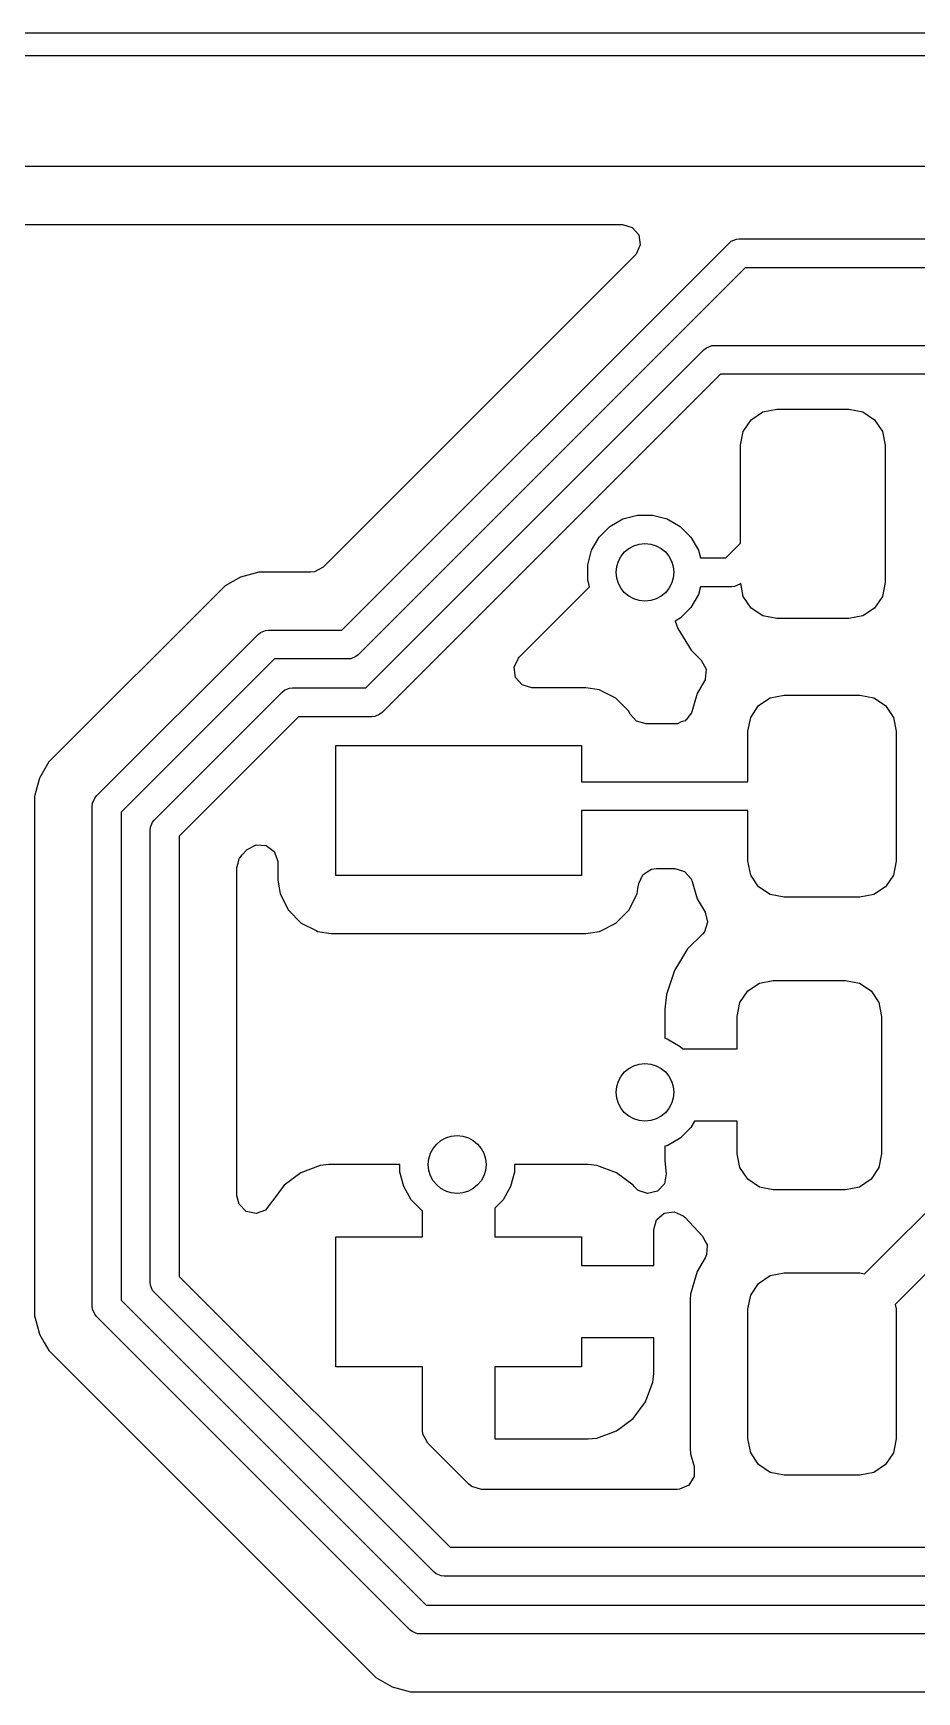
# Model space of a CAD drawing. Extents: x 0.71 to 7.56, y -5.16 to -0.79.
# Drawn here: x 3.4869 to 3.7276, y -2.2855 to -1.8334 of the extents above; entities that cross this region are included whole.
import ezdxf

# ---------------------------------------------------------------- set-up
doc = ezdxf.new("R2010")
doc.units = 0
doc.header["$MEASUREMENT"] = 0
doc.layers.add('BLACK', color=7, linetype='CONTINUOUS')

msp = doc.modelspace()

# ---------------------------------------------------------------- linework, layer by layer
at = {"layer": 'BLACK', "linetype": 'CONTINUOUS'}
for p, q in [((3.75613, -1.83337), (3.02247, -1.83337)), ((3.01368, -1.83944), (3.76492, -1.83944)), ((3.7712, -1.86975), (3.0074, -1.86975)), ((3.00435, -1.88552), (3.64744, -1.88552)), ((3.64744, -1.88552), (3.65008, -1.88629)), ((3.65008, -1.88629), (3.65188, -1.88837)), ((3.65188, -1.88837), (3.65227, -1.8911)), ((3.67705, -1.8901), (3.67847, -1.88951)), ((3.67847, -1.88951), (3.67924, -1.88944)), ((3.67924, -1.88944), (3.73655, -1.88944)), ((3.65089, -1.89385), (3.56588, -1.97887)), ((3.57098, -1.99606), (3.67645, -1.89059)), ((3.65113, -1.8936), (3.65089, -1.89385)), ((3.65227, -1.8911), (3.65113, -1.8936)), ((3.67645, -1.89059), (3.67705, -1.8901)), ((3.68087, -1.89731), (3.5754, -2.00278)), ((3.73655, -1.89731), (3.68087, -1.89731)), ((3.57751, -2.01181), (3.6697, -1.91962)), ((3.6697, -1.91962), (3.67029, -1.91913)), ((3.67029, -1.91913), (3.67071, -1.91896)), ((3.67071, -1.91896), (3.67171, -1.91854)), ((3.67171, -1.91854), (3.67248, -1.91846)), ((3.67248, -1.91846), (3.77303, -1.91846)), ((3.67411, -1.92634), (3.58192, -2.01853)), ((3.77466, -1.92634), (3.67411, -1.92634)), ((3.68032, -1.94193), (3.68246, -1.93874)), ((3.68246, -1.93874), (3.68565, -1.93661)), ((3.68565, -1.93661), (3.68942, -1.93586)), ((3.68942, -1.93586), (3.7091, -1.93586)), ((3.7091, -1.93586), (3.71287, -1.93661)), ((3.71287, -1.93661), (3.71606, -1.93874)), ((3.71606, -1.93874), (3.7182, -1.94193)), ((3.67957, -1.9457), (3.68032, -1.94193)), ((3.7182, -1.94193), (3.71894, -1.9457)), ((3.67957, -1.97234), (3.67957, -1.9457)), ((3.71894, -1.9457), (3.71894, -1.9831)), ((3.64396, -1.96782), (3.64752, -1.96577)), ((3.64752, -1.96577), (3.65149, -1.9647)), ((3.65149, -1.9647), (3.6556, -1.9647)), ((3.6556, -1.9647), (3.65957, -1.96577)), ((3.65957, -1.96577), (3.66313, -1.96782)), ((3.63899, -1.97429), (3.64105, -1.97073)), ((3.64105, -1.97073), (3.64396, -1.96782)), ((3.66313, -1.96782), (3.66604, -1.97073)), ((3.66604, -1.97073), (3.66809, -1.97429)), ((3.63793, -1.97826), (3.63899, -1.97429)), ((3.66809, -1.97429), (3.66865, -1.97638)), ((3.67553, -1.97638), (3.67957, -1.97234)), ((3.56588, -1.97887), (3.56347, -1.98018)), ((3.63793, -1.98237), (3.63793, -1.97826)), ((3.66865, -1.97638), (3.67553, -1.97638)), ((3.53886, -1.98423), (3.49115, -2.03194)), ((3.53919, -1.98404), (3.53886, -1.98423)), ((3.53886, -1.98423), (3.53886, -1.98423)), ((3.54335, -1.98164), (3.53919, -1.98404)), ((3.53919, -1.98404), (3.53919, -1.98404)), ((3.54836, -1.9803), (3.54335, -1.98164)), ((3.54335, -1.98164), (3.54335, -1.98164)), ((3.56243, -1.9803), (3.54836, -1.9803)), ((3.56347, -1.98018), (3.56243, -1.9803)), ((3.63536, -1.98739), (3.63845, -1.9843)), ((3.63845, -1.9843), (3.63793, -1.98237)), ((3.66865, -1.98425), (3.66809, -1.98634)), ((3.67717, -1.98425), (3.66865, -1.98425)), ((3.67793, -1.98418), (3.67717, -1.98425)), ((3.67935, -1.98359), (3.67793, -1.98418)), ((3.67963, -1.98336), (3.67935, -1.98359)), ((3.68032, -1.98687), (3.67963, -1.98336)), ((3.71894, -1.9831), (3.7182, -1.98687)), ((3.61929, -2.00346), (3.63536, -1.98739)), ((3.66809, -1.98634), (3.66604, -1.9899)), ((3.68246, -1.99006), (3.68032, -1.98687)), ((3.7182, -1.98687), (3.71606, -1.99006)), ((3.66313, -1.99281), (3.66178, -1.99359)), ((3.66178, -1.99359), (3.66247, -1.99567)), ((3.66604, -1.9899), (3.66313, -1.99281)), ((3.68565, -1.9922), (3.68246, -1.99006)), ((3.68942, -1.99294), (3.68565, -1.9922)), ((3.7091, -1.99294), (3.68942, -1.99294)), ((3.71287, -1.9922), (3.7091, -1.99294)), ((3.71606, -1.99006), (3.71287, -1.9922)), ((3.50413, -2.04126), (3.54817, -1.99722)), ((3.54817, -1.99722), (3.54877, -1.99673)), ((3.54877, -1.99673), (3.55019, -1.99614)), ((3.55019, -1.99614), (3.55096, -1.99606)), ((3.55096, -1.99606), (3.57098, -1.99606)), ((3.66247, -1.99567), (3.66247, -1.99567)), ((3.66247, -1.99567), (3.6661, -2.00154)), ((3.6661, -2.00154), (3.66885, -2.0043)), ((3.55259, -2.00394), (3.51085, -2.04567)), ((3.57261, -2.00394), (3.55259, -2.00394)), ((3.57338, -2.00386), (3.57261, -2.00394)), ((3.5748, -2.00327), (3.57338, -2.00386)), ((3.5754, -2.00278), (3.5748, -2.00327)), ((3.61791, -2.00621), (3.61906, -2.00371)), ((3.6183, -2.00894), (3.61791, -2.00621)), ((3.61906, -2.00371), (3.61929, -2.00346)), ((3.66885, -2.0043), (3.67017, -2.00671)), ((3.67017, -2.00671), (3.66997, -2.00945)), ((3.62011, -2.01102), (3.6183, -2.00894)), ((3.62275, -2.01179), (3.62011, -2.01102)), ((3.66978, -2.00993), (3.66775, -2.01337)), ((3.66991, -2.00961), (3.66978, -2.00993)), ((3.66997, -2.00945), (3.66991, -2.00961)), ((3.51988, -2.04778), (3.5547, -2.01296)), ((3.5547, -2.01296), (3.55529, -2.01247)), ((3.55529, -2.01247), (3.55571, -2.0123)), ((3.55571, -2.0123), (3.55671, -2.01189)), ((3.55671, -2.01189), (3.55748, -2.01181)), ((3.55748, -2.01181), (3.57751, -2.01181)), ((3.63746, -2.01179), (3.62275, -2.01179)), ((3.64115, -2.01238), (3.63746, -2.01179)), ((3.63746, -2.01179), (3.63746, -2.01179)), ((3.64179, -2.0127), (3.64115, -2.01238)), ((3.6456, -2.01464), (3.64179, -2.0127)), ((3.64914, -2.01818), (3.6456, -2.01464)), ((3.6456, -2.01464), (3.6456, -2.01464)), ((3.6456, -2.01464), (3.6456, -2.01464)), ((3.66775, -2.01337), (3.66629, -2.01837)), ((3.68448, -2.01666), (3.68767, -2.01453)), ((3.68767, -2.01453), (3.69144, -2.01378)), ((3.69144, -2.01378), (3.71211, -2.01378)), ((3.71211, -2.01378), (3.71587, -2.01453)), ((3.71587, -2.01453), (3.71907, -2.01666)), ((3.55911, -2.01969), (3.5266, -2.0522)), ((3.57914, -2.01969), (3.55911, -2.01969)), ((3.5799, -2.01961), (3.57914, -2.01969)), ((3.58132, -2.01902), (3.5799, -2.01961)), ((3.58192, -2.01853), (3.58132, -2.01902)), ((3.64944, -2.01877), (3.64914, -2.01818)), ((3.64914, -2.01818), (3.64914, -2.01818)), ((3.64914, -2.01818), (3.64914, -2.01818)), ((3.64954, -2.01897), (3.64944, -2.01877)), ((3.65125, -2.02086), (3.64954, -2.01897)), ((3.66447, -2.02076), (3.66341, -2.02111)), ((3.66464, -2.02055), (3.66447, -2.02076)), ((3.66489, -2.02043), (3.66464, -2.02055)), ((3.66549, -2.01949), (3.66489, -2.02043)), ((3.66619, -2.01862), (3.66549, -2.01949)), ((3.66629, -2.01837), (3.66619, -2.01862)), ((3.68159, -2.02362), (3.68234, -2.01986)), ((3.68234, -2.01986), (3.68448, -2.01666)), ((3.71907, -2.01666), (3.7212, -2.01986)), ((3.7212, -2.01986), (3.72195, -2.02362)), ((3.65389, -2.02163), (3.65125, -2.02086)), ((3.66168, -2.02163), (3.65389, -2.02163)), ((3.66183, -2.02162), (3.66168, -2.02163)), ((3.66186, -2.02163), (3.66183, -2.02162)), ((3.6619, -2.02162), (3.66186, -2.02163)), ((3.66239, -2.02158), (3.6619, -2.02162)), ((3.66341, -2.02111), (3.66239, -2.02158)), ((3.68159, -2.0374), (3.68159, -2.02362)), ((3.72195, -2.02362), (3.72195, -2.05906)), ((3.56929, -2.06299), (3.56929, -2.02756)), ((3.56929, -2.02756), (3.63622, -2.02756)), ((3.63622, -2.02756), (3.63622, -2.0374)), ((3.49115, -2.03194), (3.48855, -2.03644)), ((3.49115, -2.03194), (3.49115, -2.03194)), ((3.48855, -2.03644), (3.4873, -2.0411)), ((3.63622, -2.0374), (3.68159, -2.0374)), ((3.4873, -2.0411), (3.48721, -2.04145)), ((3.48721, -2.04145), (3.48721, -2.17777)), ((3.50298, -2.04404), (3.50305, -2.04328)), ((3.50305, -2.04328), (3.50364, -2.04186)), ((3.50364, -2.04186), (3.50413, -2.04126)), ((3.50298, -2.18037), (3.50298, -2.04404)), ((3.51085, -2.04567), (3.51085, -2.17873)), ((3.51939, -2.04838), (3.51988, -2.04778)), ((3.68159, -2.04528), (3.63622, -2.04528)), ((3.63622, -2.04528), (3.63622, -2.06299)), ((3.68159, -2.05906), (3.68159, -2.04528)), ((3.51872, -2.05057), (3.5188, -2.0498)), ((3.51872, -2.17384), (3.51872, -2.05057)), ((3.5188, -2.0498), (3.51939, -2.04838)), ((3.5266, -2.0522), (3.5266, -2.17221)), ((3.5438, -2.0573), (3.54519, -2.05591)), ((3.54519, -2.05591), (3.5476, -2.05459)), ((3.5476, -2.05459), (3.55035, -2.05478)), ((3.55035, -2.05478), (3.55255, -2.05643)), ((3.55255, -2.05643), (3.55351, -2.05901)), ((3.54237, -2.06075), (3.54271, -2.05959)), ((3.54237, -2.15022), (3.54237, -2.06075)), ((3.54271, -2.05959), (3.54296, -2.05841)), ((3.54296, -2.05841), (3.54311, -2.05821)), ((3.54311, -2.05821), (3.54314, -2.05811)), ((3.54314, -2.05811), (3.5438, -2.0573)), ((3.55351, -2.05901), (3.55352, -2.05936)), ((3.55352, -2.05936), (3.55352, -2.06423)), ((3.65416, -2.06197), (3.65529, -2.06124)), ((3.65529, -2.06124), (3.65533, -2.06123)), ((3.65533, -2.06123), (3.65535, -2.06122)), ((3.65535, -2.06122), (3.65666, -2.06104)), ((3.65666, -2.06104), (3.66168, -2.06104)), ((3.66168, -2.06104), (3.66432, -2.06182)), ((3.68234, -2.06282), (3.68159, -2.05906)), ((3.72195, -2.05906), (3.7212, -2.06282)), ((3.55352, -2.06423), (3.55386, -2.06635)), ((3.63622, -2.06299), (3.56929, -2.06299)), ((3.65163, -2.06646), (3.65184, -2.06516)), ((3.65184, -2.06516), (3.65242, -2.06395)), ((3.65242, -2.06395), (3.65297, -2.06273)), ((3.65297, -2.06273), (3.653, -2.06271)), ((3.653, -2.06271), (3.65302, -2.06268)), ((3.65302, -2.06268), (3.65416, -2.06197)), ((3.66432, -2.06182), (3.66612, -2.0639)), ((3.66612, -2.0639), (3.66637, -2.06456)), ((3.66637, -2.06456), (3.66775, -2.06931)), ((3.68448, -2.06601), (3.68234, -2.06282)), ((3.68767, -2.06815), (3.68448, -2.06601)), ((3.71907, -2.06601), (3.71587, -2.06815)), ((3.7212, -2.06282), (3.71907, -2.06601)), ((3.55386, -2.06635), (3.55411, -2.06793)), ((3.55411, -2.06793), (3.55638, -2.07238)), ((3.64914, -2.07238), (3.6514, -2.06793)), ((3.6514, -2.06793), (3.65163, -2.06646)), ((3.66775, -2.06931), (3.66775, -2.06931)), ((3.66775, -2.06931), (3.66993, -2.07299)), ((3.69144, -2.0689), (3.68767, -2.06815)), ((3.71211, -2.0689), (3.69144, -2.0689)), ((3.71587, -2.06815), (3.71211, -2.0689)), ((3.55638, -2.07238), (3.55638, -2.07238)), ((3.55638, -2.07238), (3.55638, -2.07238)), ((3.55638, -2.07238), (3.55991, -2.07591)), ((3.6456, -2.07591), (3.64914, -2.07238)), ((3.66993, -2.07299), (3.6706, -2.07566)), ((3.55991, -2.07591), (3.55991, -2.07591)), ((3.55991, -2.07591), (3.55991, -2.07591)), ((3.55991, -2.07591), (3.56392, -2.07795)), ((3.56392, -2.07795), (3.56436, -2.07818)), ((3.56436, -2.07818), (3.56805, -2.07876)), ((3.56805, -2.07876), (3.56805, -2.07876)), ((3.56805, -2.07876), (3.63746, -2.07876)), ((3.63746, -2.07876), (3.64115, -2.07818)), ((3.64115, -2.07818), (3.6456, -2.07591)), ((3.66918, -2.07893), (3.66516, -2.08294)), ((3.66973, -2.07827), (3.66918, -2.07893)), ((3.6706, -2.07566), (3.66973, -2.07827)), ((3.66516, -2.08294), (3.66154, -2.08881)), ((3.66154, -2.08881), (3.65937, -2.09537)), ((3.66154, -2.08881), (3.66154, -2.08881)), ((3.68152, -2.09442), (3.68472, -2.09228)), ((3.68472, -2.09228), (3.68848, -2.09154)), ((3.68848, -2.09154), (3.70817, -2.09154)), ((3.70817, -2.09154), (3.71194, -2.09228)), ((3.71194, -2.09228), (3.71513, -2.09442)), ((3.65937, -2.09537), (3.65896, -2.09941)), ((3.65937, -2.09537), (3.65937, -2.09537)), ((3.67864, -2.10138), (3.67939, -2.09761)), ((3.67939, -2.09761), (3.68152, -2.09442)), ((3.71513, -2.09442), (3.71726, -2.09761)), ((3.71726, -2.09761), (3.71801, -2.10138)), ((3.65896, -2.09941), (3.65896, -2.10733)), ((3.67864, -2.11024), (3.67864, -2.10138)), ((3.71801, -2.10138), (3.71801, -2.13878)), ((3.65896, -2.10733), (3.65957, -2.1075)), ((3.65957, -2.1075), (3.66313, -2.10955)), ((3.66313, -2.10955), (3.66381, -2.11024)), ((3.66381, -2.11024), (3.67864, -2.11024)), ((3.66604, -2.13163), (3.66313, -2.13454)), ((3.66703, -2.12992), (3.66604, -2.13163)), ((3.67864, -2.12992), (3.66703, -2.12992)), ((3.67864, -2.13878), (3.67864, -2.12992)), ((3.71335, -2.17151), (3.75344, -2.13141)), ((3.65957, -2.1366), (3.65896, -2.13676)), ((3.65896, -2.13676), (3.65896, -2.14075)), ((3.66313, -2.13454), (3.65957, -2.1366)), ((3.56506, -2.14198), (3.55976, -2.14396)), ((3.56741, -2.14173), (3.56506, -2.14198)), ((3.56506, -2.14198), (3.56506, -2.14198)), ((3.58675, -2.14173), (3.56741, -2.14173)), ((3.58675, -2.14379), (3.58675, -2.14173)), ((3.6381, -2.14173), (3.61798, -2.14173)), ((3.61798, -2.14173), (3.61798, -2.14379)), ((3.64045, -2.14198), (3.6381, -2.14173)), ((3.64575, -2.14396), (3.64045, -2.14198)), ((3.64045, -2.14198), (3.64045, -2.14198)), ((3.65896, -2.14075), (3.65932, -2.1443)), ((3.67939, -2.14255), (3.67864, -2.13878)), ((3.68152, -2.14574), (3.67939, -2.14255)), ((3.71726, -2.14255), (3.71513, -2.14574)), ((3.71801, -2.13878), (3.71726, -2.14255)), ((3.55523, -2.14735), (3.55184, -2.15189)), ((3.55976, -2.14396), (3.55523, -2.14735)), ((3.55523, -2.14735), (3.55523, -2.14735)), ((3.55976, -2.14396), (3.55976, -2.14396)), ((3.58781, -2.14776), (3.58675, -2.14379)), ((3.61798, -2.14379), (3.61691, -2.14776)), ((3.65028, -2.14735), (3.64575, -2.14396)), ((3.64575, -2.14396), (3.64575, -2.14396)), ((3.65055, -2.14772), (3.65028, -2.14735)), ((3.65028, -2.14735), (3.65028, -2.14735)), ((3.65882, -2.147), (3.65693, -2.149)), ((3.65932, -2.1443), (3.65882, -2.147)), ((3.68472, -2.14787), (3.68152, -2.14574)), ((3.71513, -2.14574), (3.71194, -2.14787)), ((3.75612, -2.14544), (3.7217, -2.17986)), ((3.54296, -2.15256), (3.54237, -2.15022)), ((3.55182, -2.15192), (3.5518, -2.15196)), ((3.55184, -2.15189), (3.55182, -2.15192)), ((3.55184, -2.15189), (3.55184, -2.15189)), ((3.58987, -2.15132), (3.58781, -2.14776)), ((3.59278, -2.15423), (3.58987, -2.15132)), ((3.61486, -2.15132), (3.6126, -2.15358)), ((3.61691, -2.14776), (3.61486, -2.15132)), ((3.65166, -2.14879), (3.65055, -2.14772)), ((3.65426, -2.14967), (3.65166, -2.14879)), ((3.65693, -2.149), (3.65426, -2.14967)), ((3.68848, -2.14862), (3.68472, -2.14787)), ((3.70817, -2.14862), (3.68848, -2.14862)), ((3.71194, -2.14787), (3.70817, -2.14862)), ((3.54491, -2.1545), (3.54296, -2.15256)), ((3.5476, -2.15509), (3.54491, -2.1545)), ((3.55017, -2.15413), (3.5476, -2.15509)), ((3.55164, -2.15217), (3.55017, -2.15413)), ((3.55167, -2.15219), (3.55164, -2.15217)), ((3.5518, -2.15196), (3.55167, -2.15219)), ((3.59291, -2.15431), (3.59278, -2.15423)), ((3.59291, -2.16142), (3.59291, -2.15431)), ((3.6126, -2.15358), (3.6126, -2.16142)), ((3.65668, -2.15678), (3.65876, -2.15498)), ((3.65876, -2.15498), (3.66148, -2.15459)), ((3.66148, -2.15459), (3.66398, -2.15573)), ((3.66398, -2.15573), (3.66435, -2.15608)), ((3.66435, -2.15608), (3.66928, -2.16134)), ((3.65591, -2.15942), (3.65668, -2.15678)), ((3.65591, -2.16929), (3.65591, -2.15942)), ((3.56929, -2.19685), (3.56929, -2.16142)), ((3.56929, -2.16142), (3.59291, -2.16142)), ((3.6126, -2.16142), (3.63622, -2.16142)), ((3.63622, -2.16142), (3.63622, -2.16929)), ((3.66928, -2.16134), (3.66987, -2.1625)), ((3.66987, -2.1625), (3.67049, -2.16364)), ((3.67039, -2.16509), (3.6703, -2.16639)), ((3.67052, -2.1638), (3.67039, -2.16509)), ((3.67049, -2.16364), (3.67049, -2.16372)), ((3.67049, -2.16372), (3.67052, -2.1638)), ((3.63622, -2.16929), (3.65591, -2.16929)), ((3.66993, -2.16717), (3.66775, -2.17085)), ((3.67021, -2.16657), (3.66993, -2.16717)), ((3.67024, -2.16653), (3.67021, -2.16657)), ((3.6703, -2.16639), (3.67024, -2.1665)), ((3.67024, -2.1665), (3.67024, -2.16653)), ((3.5188, -2.17461), (3.51872, -2.17384)), ((3.5266, -2.17221), (3.60045, -2.24606)), ((3.66775, -2.17085), (3.66594, -2.17706)), ((3.66775, -2.17085), (3.66775, -2.17085)), ((3.68234, -2.17734), (3.68448, -2.17414)), ((3.68448, -2.17414), (3.68767, -2.17201)), ((3.68767, -2.17201), (3.69144, -2.17126)), ((3.69144, -2.17126), (3.71211, -2.17126)), ((3.71211, -2.17126), (3.71335, -2.17151)), ((3.48721, -2.17777), (3.48721, -2.18296)), ((3.51085, -2.17873), (3.59393, -2.26181)), ((3.51939, -2.17603), (3.5188, -2.17461)), ((3.51988, -2.17663), (3.51939, -2.17603)), ((3.59604, -2.25278), (3.51988, -2.17663)), ((3.66594, -2.17706), (3.66583, -2.17852)), ((3.66583, -2.17852), (3.66583, -2.21912)), ((3.66594, -2.17706), (3.66594, -2.17706)), ((3.68159, -2.1811), (3.68234, -2.17734)), ((3.48721, -2.18296), (3.48756, -2.18428)), ((3.50305, -2.18113), (3.50298, -2.18037)), ((3.50364, -2.18255), (3.50305, -2.18113)), ((3.50413, -2.18315), (3.50364, -2.18255)), ((3.58951, -2.26853), (3.50413, -2.18315)), ((3.68159, -2.21654), (3.68159, -2.1811)), ((3.7217, -2.17986), (3.72195, -2.1811)), ((3.72195, -2.1811), (3.72195, -2.21654)), ((3.48756, -2.18428), (3.48855, -2.18797)), ((3.48855, -2.18797), (3.48985, -2.19022)), ((3.48985, -2.19022), (3.49115, -2.19246)), ((3.49115, -2.19246), (3.5802, -2.28152)), ((3.65591, -2.18898), (3.63622, -2.18898)), ((3.63622, -2.18898), (3.63622, -2.19685)), ((3.65591, -2.19873), (3.65591, -2.18898)), ((3.59291, -2.19685), (3.56929, -2.19685)), ((3.59291, -2.21421), (3.59291, -2.19685)), ((3.63622, -2.19685), (3.6126, -2.19685)), ((3.6126, -2.19685), (3.6126, -2.21654)), ((3.65368, -2.20638), (3.65565, -2.20108)), ((3.65565, -2.20108), (3.65591, -2.19873)), ((3.65565, -2.20108), (3.65565, -2.20108)), ((3.65591, -2.19873), (3.65591, -2.19873)), ((3.65028, -2.21091), (3.65368, -2.20638)), ((3.65368, -2.20638), (3.65368, -2.20638)), ((3.59302, -2.21524), (3.59291, -2.21421)), ((3.64045, -2.21628), (3.64575, -2.21431)), ((3.64575, -2.21431), (3.65028, -2.21091)), ((3.64575, -2.21431), (3.64575, -2.21431)), ((3.65028, -2.21091), (3.65028, -2.21091)), ((3.59373, -2.21654), (3.59302, -2.21524)), ((3.59434, -2.21766), (3.59373, -2.21654)), ((3.60555, -2.22887), (3.59434, -2.21766)), ((3.6126, -2.21654), (3.6381, -2.21654)), ((3.6381, -2.21654), (3.64045, -2.21628)), ((3.6381, -2.21654), (3.6381, -2.21654)), ((3.64045, -2.21628), (3.64045, -2.21628)), ((3.66583, -2.21912), (3.66594, -2.22057)), ((3.68234, -2.2203), (3.68159, -2.21654)), ((3.72195, -2.21654), (3.7212, -2.2203)), ((3.66594, -2.22057), (3.66594, -2.22057)), ((3.66594, -2.22057), (3.66695, -2.22405)), ((3.66695, -2.22405), (3.66694, -2.2268)), ((3.68448, -2.2235), (3.68234, -2.2203)), ((3.68767, -2.22563), (3.68448, -2.2235)), ((3.71907, -2.2235), (3.71587, -2.22563)), ((3.7212, -2.2203), (3.71907, -2.2235)), ((3.66694, -2.2268), (3.66545, -2.22911)), ((3.69144, -2.22638), (3.68767, -2.22563)), ((3.71211, -2.22638), (3.69144, -2.22638)), ((3.71587, -2.22563), (3.71211, -2.22638)), ((3.60636, -2.22952), (3.60555, -2.22887)), ((3.609, -2.2303), (3.60636, -2.22952)), ((3.66226, -2.2303), (3.609, -2.2303)), ((3.66294, -2.23025), (3.66226, -2.2303)), ((3.66545, -2.22911), (3.66294, -2.23025)), ((3.60045, -2.24606), (3.85573, -2.24606)), ((3.59663, -2.25327), (3.59604, -2.25278)), ((3.59805, -2.25386), (3.59663, -2.25327)), ((3.59882, -2.25394), (3.59805, -2.25386)), ((3.8541, -2.25394), (3.59882, -2.25394)), ((3.59393, -2.26181), (3.84921, -2.26181)), ((3.59011, -2.26902), (3.58951, -2.26853)), ((3.59153, -2.26961), (3.59011, -2.26902)), ((3.5923, -2.26969), (3.59153, -2.26961)), ((3.84758, -2.26969), (3.5923, -2.26969)), ((3.5802, -2.28152), (3.58469, -2.28411)), ((3.58469, -2.28411), (3.5897, -2.28545)), ((3.5897, -2.28545), (3.59489, -2.28545)), ((3.59489, -2.28545), (3.83902, -2.28545))]:
    msp.add_line(p, q, dxfattribs=at)
at = {"layer": 'BLACK'}
for centre in [(3.65354, -1.98031), (3.65354, -2.12205), (3.60236, -2.14173)]:
    msp.add_circle(centre, 0.00787, dxfattribs=at)

doc.saveas('drawing.dxf')
